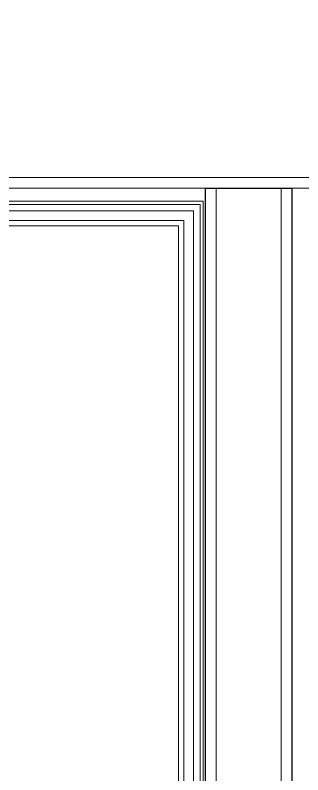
# Model space of a CAD drawing. Header units: millimetres. Extents: x 3162 to 221128, y -144913 to 11496.
# Drawn here: x 44948 to 45479, y 3706 to 5111 of the extents above; entities that cross this region are included whole.
import ezdxf

# ---------------------------------------------------------------- set-up
doc = ezdxf.new("R2010")
doc.units = ezdxf.units.MM
doc.header["$LTSCALE"] = 10
for name, color, linetype, lineweight in [('FF-Fixed【固定家具】', 30, 'Continuous', 0), ('FF-FIXT【洁具】', 31, 'Continuous', 0), ('Fine【细线】', 250, 'Continuous', 0), ('Finish【完成面】', 2, 'Continuous', 0), ('Gray【中细线】', 8, 'Continuous', 0)]:
    doc.layers.add(name, color=color, linetype=linetype, lineweight=lineweight)
doc.layers.add('T-05天花灯具', color=4, linetype='Continuous')

msp = doc.modelspace()

# ---------------------------------------------------------------- linework, layer by layer
at = {"layer": 'FF-Fixed【固定家具】'}
msp.add_lwpolyline([(45459.3, 4791.5), (46669.3, 4791.5), (46669.3, 2541.5), (45459.3, 2541.5)], close=True, dxfattribs=at)
at = {"layer": 'FF-FIXT【洁具】'}
msp.add_lwpolyline([(44089.3, 4791.5), (45319.3, 4791.5), (45319.3, 3291.5), (44089.3, 3291.5)], close=True, dxfattribs=at)
at = {"layer": 'FF-FIXT【洁具】', "color": 8}
for points in [[(44113.3, 4767.5), (45295.3, 4767.5), (45295.3, 3315.5), (44113.3, 3315.5)], [(44119.3, 4761.5), (45289.3, 4761.5), (45289.3, 3321.5), (44119.3, 3321.5)], [(44131.3, 4749.5), (45277.3, 4749.5), (45277.3, 3333.5), (44131.3, 3333.5)], [(44149.3, 4731.5), (45259.3, 4731.5), (45259.3, 3351.5), (44149.3, 3351.5)]]:
    msp.add_lwpolyline(points, close=True, dxfattribs=at)
at = {"layer": 'Fine【细线】'}
for p, q in [((45319.3, 2391.5), (45319.3, 4791.5)), ((45439.3, 2391.5), (45439.3, 4791.5))]:
    msp.add_line(p, q, dxfattribs=at)
for points in [[(45259.3, 4731.5), (44149.3, 4731.5), (44149.3, 3351.5), (45259.3, 3351.5)], [(45249.3, 4721.5), (44159.3, 4721.5), (44159.3, 3361.5), (45249.3, 3361.5)]]:
    msp.add_lwpolyline(points, close=True, dxfattribs=at)
at = {"layer": 'Finish【完成面】'}
msp.add_lwpolyline([(43949.3, 5091.5), (43949.3, 4791.5), (46919.3, 4791.5)], dxfattribs=at)
at = {"layer": 'Gray【中细线】'}
msp.add_lwpolyline([(43969.3, 5111.5), (43969.3, 4811.5), (46919.3, 4811.5)], dxfattribs=at)
at = {"layer": 'T-05天花灯具'}
msp.add_lwpolyline([(45299.3, 4791.5), (45459.3, 4791.5), (45459.3, 2391.5), (45299.3, 2391.5)], close=True, dxfattribs=at)

doc.saveas('drawing.dxf')
